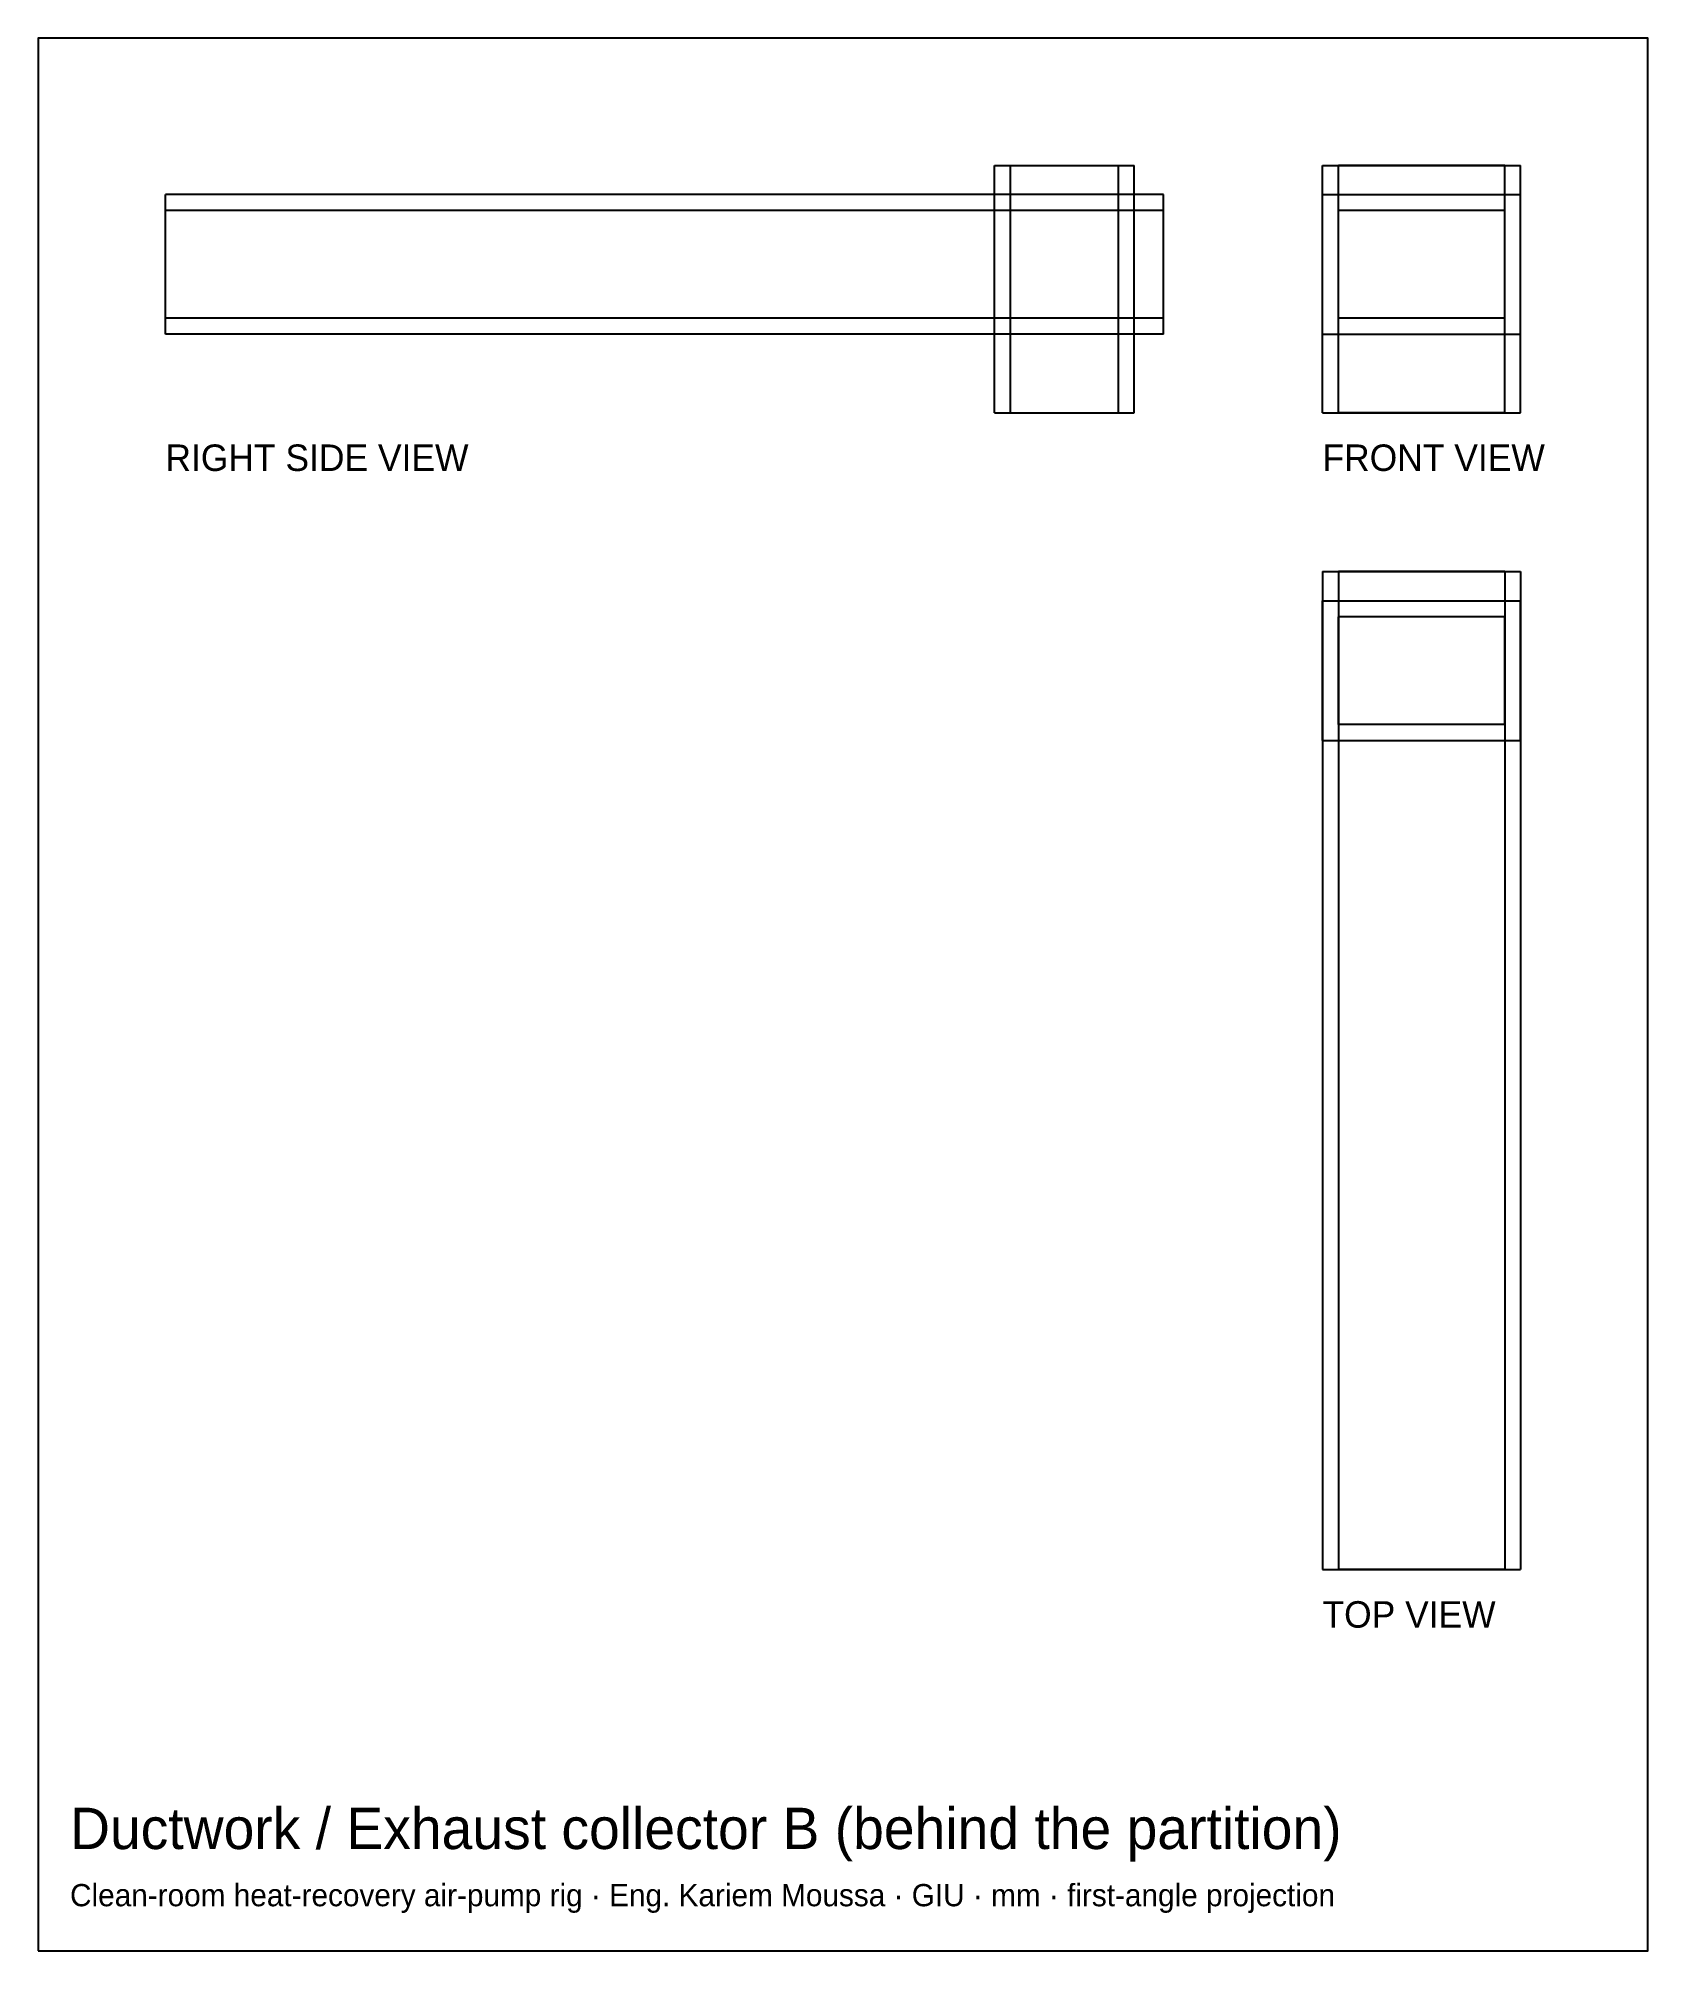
# Model space of a CAD drawing. Header units: millimetres. Extents: x -148 to 4, y -49 to 131.
import ezdxf

# ---------------------------------------------------------------- set-up
doc = ezdxf.new("R2010")
doc.units = ezdxf.units.MM
for name, color, linetype in [('BORDER', 7, 'Continuous'), ('HIDDEN', 8, 'Continuous'), ('TEXT', 5, 'Continuous'), ('VISIBLE', 7, 'Continuous')]:
    doc.layers.add(name, color=color, linetype=linetype)

msp = doc.modelspace()

# ---------------------------------------------------------------- linework, layer by layer
at = {"layer": 'BORDER'}
msp.add_lwpolyline([(-148.05, -49.2), (3.85, -49.2), (3.85, 131.35), (-148.05, 131.35)], close=True, dxfattribs=at)
at = {"layer": 'HIDDEN'}
for points in [[(-57.7875, 119.35), (-44.6125, 119.35)], [(-57.7875, 96), (-57.7875, 119.35)], [(-56.2875, 96), (-56.2875, 119.35)], [(-56.2875, 96), (-56.2875, 119.35)], [(-56.2875, 119.35), (-46.1125, 119.35)], [(-56.2875, 119.35), (-46.1125, 119.35)], [(-46.1125, 96), (-46.1125, 119.35)], [(-46.1125, 96), (-46.1125, 119.35)], [(-44.6125, 96), (-44.6125, 119.35)], [(-26.85, 119.35), (-8.15, 119.35)], [(-26.85, 96), (-26.85, 119.35)], [(-25.35, 96), (-25.35, 119.35)], [(-25.35, 96), (-25.35, 119.35)], [(-9.65, 119.35), (-25.35, 119.35)], [(-9.65, 119.35), (-25.35, 119.35)], [(-9.65, 96), (-9.65, 119.35)], [(-9.65, 96), (-9.65, 119.35)], [(-8.15, 96), (-8.15, 119.35)], [(-41.85, 116.5875), (-136.05, 116.5875)], [(-136.05, 103.4125), (-136.05, 116.5875)], [(-41.85, 103.4125), (-41.85, 116.5875)], [(-26.85, 116.5875), (-8.15, 116.5875)], [(-26.85, 103.4125), (-26.85, 116.5875)], [(-8.15, 103.4125), (-8.15, 116.5875)], [(-41.85, 115.0875), (-136.05, 115.0875)], [(-41.85, 115.0875), (-136.05, 115.0875)], [(-136.05, 104.9125), (-136.05, 115.0875)], [(-136.05, 104.9125), (-136.05, 115.0875)], [(-41.85, 104.9125), (-41.85, 115.0875)], [(-41.85, 104.9125), (-41.85, 115.0875)], [(-25.35, 104.9125), (-25.35, 115.0875)], [(-9.65, 115.0875), (-25.35, 115.0875)], [(-9.65, 104.9125), (-9.65, 115.0875)], [(-41.85, 104.9125), (-136.05, 104.9125)], [(-41.85, 104.9125), (-136.05, 104.9125)], [(-9.65, 104.9125), (-25.35, 104.9125)], [(-41.85, 103.4125), (-136.05, 103.4125)], [(-26.85, 103.4125), (-8.15, 103.4125)], [(-57.7875, 96), (-44.6125, 96)], [(-56.2875, 96), (-46.1125, 96)], [(-56.2875, 96), (-46.1125, 96)], [(-26.85, 96), (-8.15, 96)], [(-9.65, 96), (-25.35, 96)], [(-9.65, 96), (-25.35, 96)], [(-26.85, 81), (-8.15, 81)], [(-26.85, 81), (-26.85, -13.2)], [(-25.35, 81), (-25.35, -13.2)], [(-25.35, 81), (-25.35, -13.2)], [(-9.65, 81), (-25.35, 81)], [(-9.65, 81), (-25.35, 81)], [(-9.65, 81), (-9.65, -13.2)], [(-9.65, 81), (-9.65, -13.2)], [(-8.15, 81), (-8.15, -13.2)], [(-26.85, 78.2375), (-8.15, 78.2375)], [(-26.85, 65.0625), (-26.85, 78.2375)], [(-8.15, 65.0625), (-8.15, 78.2375)], [(-25.35, 66.5625), (-25.35, 76.7375)], [(-9.65, 76.7375), (-25.35, 76.7375)], [(-9.65, 66.5625), (-9.65, 76.7375)], [(-26.85, 65.0625), (-8.15, 65.0625)], [(-9.65, 66.5625), (-25.35, 66.5625)], [(-26.85, -13.2), (-8.15, -13.2)], [(-9.65, -13.2), (-25.35, -13.2)], [(-9.65, -13.2), (-25.35, -13.2)]]:
    msp.add_lwpolyline(points, dxfattribs=at)
at = {"layer": 'VISIBLE'}
for points in [[(-57.7875, 119.35), (-44.6125, 119.35)], [(-57.7875, 96), (-57.7875, 119.35)], [(-44.6125, 96), (-44.6125, 119.35)], [(-26.85, 119.35), (-8.15, 119.35)], [(-26.85, 96), (-26.85, 119.35)], [(-8.15, 96), (-8.15, 119.35)], [(-41.85, 116.5875), (-136.05, 116.5875)], [(-136.05, 103.4125), (-136.05, 116.5875)], [(-41.85, 103.4125), (-41.85, 116.5875)], [(-26.85, 116.5875), (-8.15, 116.5875)], [(-26.85, 103.4125), (-26.85, 116.5875)], [(-8.15, 103.4125), (-8.15, 116.5875)], [(-25.35, 104.9125), (-25.35, 115.0875)], [(-9.65, 115.0875), (-25.35, 115.0875)], [(-9.65, 104.9125), (-9.65, 115.0875)], [(-9.65, 104.9125), (-25.35, 104.9125)], [(-41.85, 103.4125), (-136.05, 103.4125)], [(-26.85, 103.4125), (-8.15, 103.4125)], [(-57.7875, 96), (-44.6125, 96)], [(-26.85, 96), (-8.15, 96)], [(-26.85, 81), (-8.15, 81)], [(-26.85, 81), (-26.85, -13.2)], [(-8.15, 81), (-8.15, -13.2)], [(-26.85, 78.2375), (-8.15, 78.2375)], [(-26.85, 65.0625), (-26.85, 78.2375)], [(-8.15, 65.0625), (-8.15, 78.2375)], [(-25.35, 66.5625), (-25.35, 76.7375)], [(-9.65, 76.7375), (-25.35, 76.7375)], [(-9.65, 66.5625), (-9.65, 76.7375)], [(-26.85, 65.0625), (-8.15, 65.0625)], [(-9.65, 66.5625), (-25.35, 66.5625)], [(-26.85, -13.2), (-8.15, -13.2)]]:
    msp.add_lwpolyline(points, dxfattribs=at)

# ---------------------------------------------------------------- texts
at = {"layer": 'TEXT'}
for s, height, p in [('RIGHT SIDE VIEW', 2.5, (-136.05, 90.5)), ('FRONT VIEW', 2.5, (-26.85, 90.5)), ('TOP VIEW', 2.5, (-26.85, -18.7)), ('Ductwork / Exhaust collector B (behind the partition)', 3.9, (-145.05, -39.6)), ('Clean-room heat-recovery air-pump rig · Eng. Kariem Moussa · GIU · mm · first-angle projection', 2.1, (-145.05, -45))]:
    msp.add_text(s, height=height, dxfattribs=at).set_placement(p)

doc.saveas('drawing.dxf')
